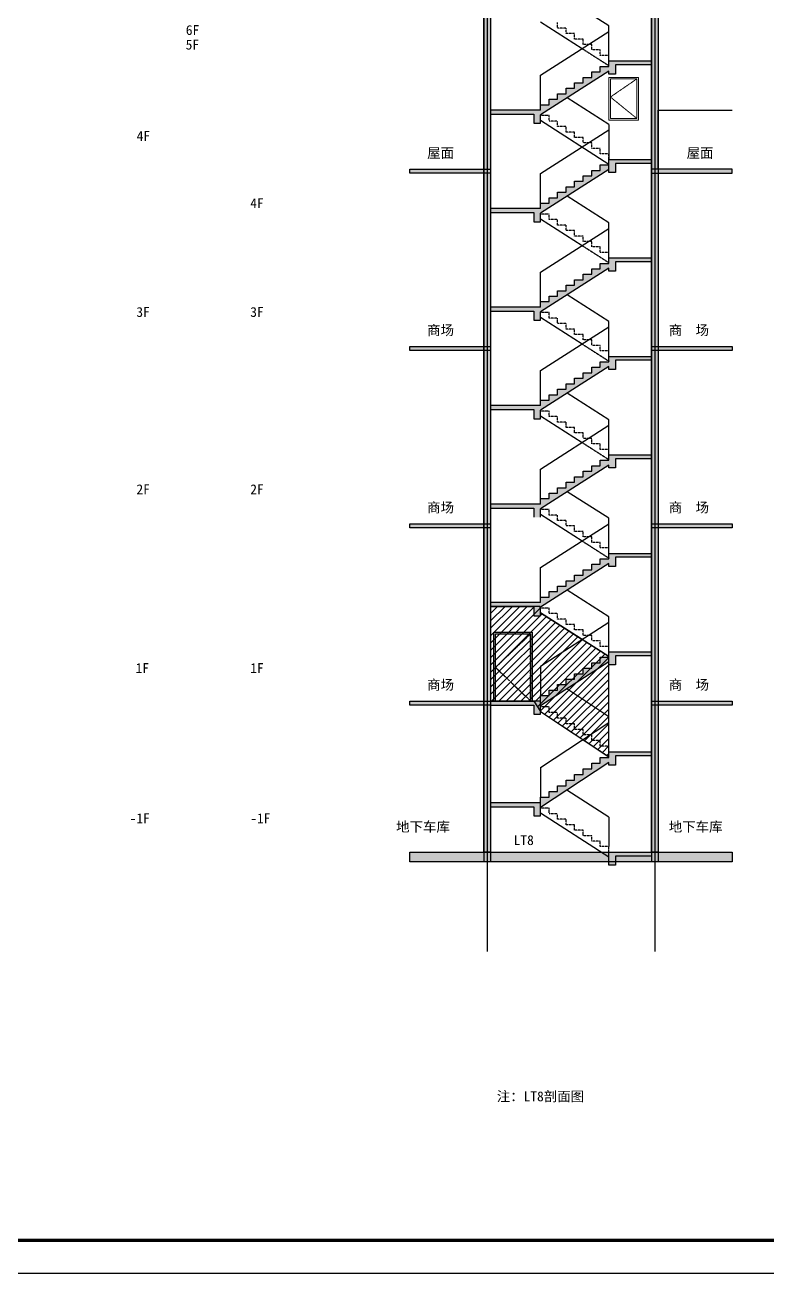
# Model space of a CAD drawing. Extents: x -737978 to 768813, y -372247 to 1140308.
# Drawn here: x 75593 to 98187, y -268610 to -230591 of the extents above; entities that cross this region are included whole.
import ezdxf

# ---------------------------------------------------------------- set-up
doc = ezdxf.new("R2010")
doc.units = 0
doc.header["$LTSCALE"] = 10
doc.header["$MEASUREMENT"] = 0
doc.linetypes.add('!1#$0${ Chain Double-Dash }', pattern=[0])
doc.linetypes.add('DASH', pattern=[0.35, 0.25, -0.1])
doc.layers.get('0').update_dxf_attribs({"linetype": 'CONTINUOUS'})
for name, color, linetype in [('AXIS', 3, 'CONTINUOUS'), ('BORDER', 7, 'CONTINUOUS'), ('C-B', 7, 'CONTINUOUS'), ('DIM_LEAD', 3, 'CONTINUOUS'), ('J-COLU-梁柱', 30, 'CONTINUOUS'), ('PUB_HATCH', 8, 'CONTINUOUS'), ('PUB_TITLE', 4, 'CONTINUOUS'), ('S_E_STAIR', 4, 'CONTINUOUS')]:
    doc.layers.add(name, color=color, linetype=linetype)
doc.layers.add('L-外墙', color=7, linetype='CONTINUOUS', lineweight=9)
doc.styles.add('_TCH_DYN', font='')
doc.styles.get('_TCH_DYN').set_extended_font_data('SimSun')

msp = doc.modelspace()

# ---------------------------------------------------------------- hatches: boundary and pattern name
h = msp.add_hatch(color=256)
h.dxf.hatch_style = 1
h.paths.add_polyline_path([(94869, -225685.9), (94869, -255786.4), (94669, -255786.4), (94669, -225685.9)])
at = {"layer": 'C-B'}
h = msp.add_hatch(color=256, dxfattribs=at)
h.dxf.hatch_style = 1
h.paths.add_polyline_path([(89569, -220685.9), (89769, -220685.9), (89769, -255786.4), (89569, -255786.4)])
h = msp.add_hatch(color=256, dxfattribs=at)
h.dxf.hatch_style = 1
h.paths.add_polyline_path([(87314, -234986.4), (89769, -234986.4), (89769, -235106.4), (87314, -235106.4)])
h = msp.add_hatch(color=256, dxfattribs=at)
h.dxf.hatch_style = 1
h.paths.add_polyline_path([(97124, -234986.4), (94669, -234986.4), (94669, -235106.4), (97124, -235106.4)])
h = msp.add_hatch(color=256, dxfattribs=at)
h.dxf.hatch_style = 1
h.paths.add_polyline_path([(87314, -240386.4), (89769, -240386.4), (89769, -240506.4), (87314, -240506.4)])
h = msp.add_hatch(color=256, dxfattribs=at)
h.dxf.hatch_style = 1
h.paths.add_polyline_path([(94669, -240386.4), (97124, -240386.4), (97124, -240506.4), (94669, -240506.4)])
h = msp.add_hatch(color=256, dxfattribs=at)
h.dxf.hatch_style = 1
h.paths.add_polyline_path([(87314, -245786.4), (89769, -245786.4), (89769, -245906.4), (87314, -245906.4)])
h = msp.add_hatch(color=256, dxfattribs=at)
h.dxf.hatch_style = 1
h.paths.add_polyline_path([(94669, -245786.4), (97124, -245786.4), (97124, -245906.4), (94669, -245906.4)])
h = msp.add_hatch(dxfattribs=at)
h.set_pattern_fill('ANSI31', color=256, scale=100)
h.set_pattern_definition([(45, (121529.48, -2581.5), (-112.2532, 112.2532), [])])
h.paths.add_polyline_path([(91089, -251186.4), (91289, -251502.6), (93369, -252880.3), (93369, -249828.9), (91289, -248495.5), (91276.3, -248302), (89769, -248306.3), (89769, -251186.4)])
h = msp.add_hatch(color=256, dxfattribs=at)
h.dxf.hatch_style = 1
h.paths.add_polyline_path([(87314, -251186.4), (89769, -251186.4), (89769, -251306.4), (87314, -251306.4)])
h = msp.add_hatch(color=256, dxfattribs=at)
h.dxf.hatch_style = 1
h.paths.add_polyline_path([(94669, -251186.4), (97124, -251186.4), (97124, -251306.4), (94669, -251306.4)])
h = msp.add_hatch(color=256, dxfattribs=at)
h.dxf.hatch_style = 1
h.paths.add_polyline_path([(87314, -255786.4), (97124, -255786.4), (97124, -256086.4), (87314, -256086.4)])
at = {"layer": 'PUB_HATCH'}
for points in [[(91289, -233186), (91289, -233019.4), (91549, -233019.4), (91549, -232852.7), (91809, -232852.7), (91809, -232686), (92069, -232686), (92069, -232519.4), (92329, -232519.4), (92329, -232352.7), (92589, -232352.7), (92589, -232186), (92849, -232186), (92849, -232019.3), (93109, -232019.3), (93109, -231852.7), (93369, -231852.7), (93369, -231806), (93369, -231995.2), (91289, -233328.6)], [(93369, -231686), (94669, -231686), (94669, -231806), (93569, -231806), (93569, -232086), (93369, -232086)], [(91289, -233186), (89769, -233186), (89769, -233306), (91089, -233306), (91089, -233586), (91289, -233586)], [(91289, -236186.1), (91289, -236019.4), (91549, -236019.4), (91549, -235852.8), (91809, -235852.8), (91809, -235686.1), (92069, -235686.1), (92069, -235519.4), (92329, -235519.4), (92329, -235352.7), (92589, -235352.7), (92589, -235186.1), (92849, -235186.1), (92849, -235019.4), (93109, -235019.4), (93109, -234852.7), (93369, -234852.7), (93369, -234806.1), (93369, -234995.3), (91289, -236328.6)], [(93369, -234686.1), (94669, -234686.1), (94669, -234806.1), (93569, -234806.1), (93569, -235086.1), (93369, -235086.1)], [(93369, -234686.1), (94669, -234686.1), (94669, -234806.1), (93569, -234806.1), (93569, -235086.1), (93369, -235086.1)], [(91289, -236186.1), (89769, -236186.1), (89769, -236306.1), (91089, -236306.1), (91089, -236586.1), (91289, -236586.1)], [(91289, -239186.2), (91289, -239019.5), (91549, -239019.5), (91549, -238852.8), (91809, -238852.8), (91809, -238686.1), (92069, -238686.1), (92069, -238519.5), (92329, -238519.5), (92329, -238352.8), (92589, -238352.8), (92589, -238186.1), (92849, -238186.1), (92849, -238019.5), (93109, -238019.5), (93109, -237852.8), (93369, -237852.8), (93369, -237806.1), (93369, -237995.3), (91289, -239328.7)], [(93369, -237686.1), (94668.5, -237686.1), (94669, -237806.1), (93569, -237806.1), (93569, -238086.1), (93369, -238086.1)], [(91289, -239186.2), (89769, -239186.2), (89769, -239306.2), (91089, -239306.2), (91089, -239586.2), (91289, -239586.2)], [(91289, -242186.2), (91289, -242019.5), (91549, -242019.5), (91549, -241852.9), (91809, -241852.9), (91809, -241686.2), (92069, -241686.2), (92069, -241519.5), (92329, -241519.5), (92329, -241352.9), (92589, -241352.9), (92589, -241186.2), (92849, -241186.2), (92849, -241019.5), (93109, -241019.5), (93109, -240852.9), (93369, -240852.9), (93369, -240806.2), (93369, -240995.4), (91289, -242328.8)], [(93369, -240686.2), (94668.5, -240686.2), (94669, -240806.2), (93569, -240806.2), (93569, -241086.2), (93369, -241086.2)], [(91289, -242186.2), (89769, -242186.2), (89769, -242306.2), (91089, -242306.2), (91089, -242586.2), (91289, -242586.2)], [(93369, -243686.2), (94839, -243686.2), (94839, -243806.2), (93569, -243806.2), (93569, -244086.2), (93369, -244086.2)], [(91289, -245186.3), (91289, -245019.6), (91549, -245019.6), (91549, -244852.9), (91809, -244852.9), (91809, -244686.3), (92069, -244686.3), (92069, -244519.6), (92329, -244519.6), (92329, -244352.9), (92589, -244352.9), (92589, -244186.3), (92849, -244186.3), (92849, -244019.6), (93109, -244019.6), (93109, -243852.9), (93369, -243852.9), (93369, -243806.2), (93369, -243995.5), (91289, -245328.8)], [(91289, -245186.3), (89769, -245186.3), (89769, -245306.3), (91089, -245306.3), (91089, -245586.3), (91289, -245586.3)], [(93369, -246686.3), (94839, -246686.3), (94839, -246806.3), (93569, -246806.3), (93569, -247086.3), (93369, -247086.3)], [(91289, -248186.3), (91289, -248019.7), (91549, -248019.7), (91549, -247853), (91809, -247853), (91809, -247686.3), (92069, -247686.3), (92069, -247519.7), (92329, -247519.7), (92329, -247353), (92589, -247353), (92589, -247186.3), (92849, -247186.3), (92849, -247019.6), (93109, -247019.6), (93109, -246853), (93369, -246853), (93369, -246806.3), (93369, -246995.5), (91289, -248328.9)], [(91289, -248186.3), (89769, -248186.3), (89769, -248306.3), (91089, -248306.3), (91089, -248586.3), (91289, -248586.3)], [(93369, -249686.4), (94839, -249686.4), (94839, -249806.4), (93569, -249806.4), (93569, -250086.4), (93369, -250086.4)], [(91289, -251186.4), (91289, -251019.7), (91549, -251019.7), (91549, -250853.1), (91809, -250853.1), (91809, -250686.4), (92069, -250686.4), (92069, -250519.7), (92329, -250519.7), (92329, -250353), (92589, -250353), (92589, -250186.4), (92849, -250186.4), (92849, -250019.7), (93109, -250019.7), (93109, -249853), (93369, -249853), (93369, -249806.4), (93369, -249995.6), (91289, -251328.9)], [(91289, -251186.4), (89769, -251186.4), (89769, -251306.4), (91089, -251306.4), (91089, -251586.4), (91289, -251586.4)], [(93369, -252736.4), (94839, -252736.4), (94839, -252856.4), (93569, -252856.4), (93569, -253136.4), (93369, -253136.4)], [(91289, -254286.4), (91289, -254114.1), (91549, -254114.1), (91549, -253941.9), (91809, -253941.9), (91809, -253769.7), (92069, -253769.7), (92069, -253597.5), (92329, -253597.5), (92329, -253425.3), (92589, -253425.3), (92589, -253253), (92849, -253253), (92849, -253080.8), (93109, -253080.8), (93109, -252908.6), (93369, -252908.6), (93369, -252856.4), (93369, -253052.5), (91289, -254430.3)], [(91289, -254286.4), (89769, -254286.4), (89769, -254406.4), (91089, -254406.4), (91089, -254686.4), (91289, -254686.4)], [(93369, -255786.4), (94839, -255786.4), (94839, -255906.4), (93569, -255906.4), (93569, -256186.4), (93369, -256186.4)]]:
    msp.add_hatch(color=256, dxfattribs=at).paths.add_polyline_path(points)

# ---------------------------------------------------------------- linework, layer by layer
msp.add_lwpolyline([(94869, -225685.9), (94869, -256086.4)])
at = {"layer": 'AXIS'}
for p, q in [((89668.7, -256501.9), (89668.7, -258810.9)), ((94768.7, -256501.9), (94768.7, -258810.9))]:
    msp.add_line(p, q, dxfattribs=at)
at = {"layer": 'BORDER', "color": 1}
for points in [[(89668.7, -216290.5), (89668.7, -256501.9)], [(94768.7, -216290.5), (94768.7, -256501.9)]]:
    msp.add_lwpolyline(points, dxfattribs=at)
at = {"layer": 'C-B'}
msp.add_lwpolyline([(94869, -234986.4), (94869, -233186.4), (97124, -233186.4)], dxfattribs=at)
msp.add_lwpolyline([(91089, -251186.4), (91289, -251502.6), (93369, -252880.3), (93369, -249828.9), (91289, -248495.5), (91276.3, -248302), (89769, -248306.3), (89769, -251186.4)], close=True, dxfattribs=at)
at = {"layer": 'C-B', "color": 8}
msp.add_lwpolyline([(89869, -251186.4), (89869, -249086.4), (91039, -249086.4), (91039, -251186.4), (89869, -251186.4)], dxfattribs=at)
msp.add_lwpolyline([(89919, -251186.4), (89919, -249136.4), (90989, -249136.4), (90989, -251186.4)], close=True, dxfattribs=at)
at = {"layer": 'C-B', "color": 8, "linetype": 'DASH'}
msp.add_lwpolyline([(90989, -249136.4), (89919, -250161.4), (90989, -251186.4), (90989, -250161.4)], close=True, dxfattribs=at)
at = {"layer": 'J-COLU-梁柱'}
for p, q in [((93109, -232019.3), (93109, -231852.7)), ((93109, -231852.7), (93369, -231852.7)), ((93369, -231852.7), (93369, -231686)), ((93369, -231686), (94669, -231686)), ((94669, -231806), (93569, -231806)), ((93569, -231806), (93569, -232086)), ((94669, -231686), (94669, -231806)), ((93369, -231995.2), (91289, -233328.6)), ((92589, -232352.7), (92589, -232186)), ((92589, -232186), (92849, -232186)), ((92849, -232186), (92849, -232019.3)), ((92849, -232019.3), (93109, -232019.3)), ((93369, -232086), (93369, -231995.2)), ((93569, -232086), (93369, -232086)), ((92069, -232686), (92069, -232519.4)), ((92069, -232519.4), (92329, -232519.4)), ((92329, -232519.4), (92329, -232352.7)), ((92329, -232352.7), (92589, -232352.7)), ((91289, -233186), (91289, -233019.4)), ((91289, -233019.4), (91549, -233019.4)), ((91549, -233019.4), (91549, -232852.7)), ((91549, -232852.7), (91809, -232852.7)), ((91809, -232852.7), (91809, -232686)), ((91809, -232686), (92069, -232686)), ((91289, -233186), (89769, -233186)), ((89769, -233186), (89769, -233306)), ((89769, -233306), (91089, -233306)), ((91089, -233306), (91089, -233586)), ((91289, -233586), (91289, -233328.6)), ((91089, -233586), (91289, -233586)), ((93109, -235019.4), (93109, -234852.7)), ((93109, -234852.7), (93369, -234852.7)), ((93369, -234852.7), (93369, -234686.1)), ((93369, -234686.1), (94669, -234686.1)), ((93369, -234686.1), (94669, -234686.1)), ((93369, -235086.1), (93369, -234686.1)), ((94669, -234806.1), (93569, -234806.1)), ((93569, -234806.1), (93569, -235086.1)), ((94669, -234806.1), (93569, -234806.1)), ((93569, -234806.1), (93569, -235086.1)), ((94669, -234686.1), (94669, -234806.1)), ((94669, -234686.1), (94669, -234806.1)), ((93369, -234995.3), (91289, -236328.6)), ((92589, -235352.7), (92589, -235186.1)), ((92589, -235186.1), (92849, -235186.1)), ((92849, -235186.1), (92849, -235019.4)), ((92849, -235019.4), (93109, -235019.4)), ((93369, -235086.1), (93369, -234995.3)), ((93569, -235086.1), (93369, -235086.1)), ((93569, -235086.1), (93369, -235086.1)), ((91809, -235852.8), (91809, -235686.1)), ((91809, -235686.1), (92069, -235686.1)), ((92069, -235686.1), (92069, -235519.4)), ((92069, -235519.4), (92329, -235519.4)), ((92329, -235519.4), (92329, -235352.7)), ((92329, -235352.7), (92589, -235352.7)), ((91289, -236186.1), (91289, -236019.4)), ((91289, -236019.4), (91549, -236019.4)), ((91549, -236019.4), (91549, -235852.8)), ((91549, -235852.8), (91809, -235852.8)), ((91289, -236186.1), (89769, -236186.1)), ((89769, -236186.1), (89769, -236306.1)), ((89769, -236306.1), (91089, -236306.1)), ((91089, -236306.1), (91089, -236586.1)), ((91289, -236586.1), (91289, -236328.6)), ((91089, -236586.1), (91289, -236586.1)), ((93369, -237995.3), (91289, -239328.7)), ((93109, -238019.5), (93109, -237852.8)), ((93109, -237852.8), (93369, -237852.8)), ((93369, -237852.8), (93369, -237686.1)), ((93369, -237686.1), (94669, -237686.1)), ((93369, -238086.1), (93369, -237995.3)), ((94669, -237806.1), (93569, -237806.1)), ((93569, -237806.1), (93569, -238086.1)), ((94669, -237686.1), (94669, -237806.1)), ((92329, -238519.5), (92329, -238352.8)), ((92329, -238352.8), (92589, -238352.8)), ((92589, -238352.8), (92589, -238186.1)), ((92589, -238186.1), (92849, -238186.1)), ((92849, -238186.1), (92849, -238019.5)), ((92849, -238019.5), (93109, -238019.5)), ((93569, -238086.1), (93369, -238086.1)), ((91809, -238852.8), (91809, -238686.1)), ((91809, -238686.1), (92069, -238686.1)), ((92069, -238686.1), (92069, -238519.5)), ((92069, -238519.5), (92329, -238519.5)), ((91289, -239186.2), (91289, -239019.5)), ((91289, -239019.5), (91549, -239019.5)), ((91549, -239019.5), (91549, -238852.8)), ((91549, -238852.8), (91809, -238852.8)), ((91289, -239186.2), (89769, -239186.2)), ((89769, -239186.2), (89769, -239306.2)), ((89769, -239306.2), (91089, -239306.2)), ((91089, -239306.2), (91089, -239586.2)), ((91289, -239586.2), (91289, -239328.7)), ((91089, -239586.2), (91289, -239586.2)), ((93369, -240995.4), (91289, -242328.8)), ((92849, -241186.2), (92849, -241019.5)), ((92849, -241019.5), (93109, -241019.5)), ((93109, -241019.5), (93109, -240852.9)), ((93109, -240852.9), (93369, -240852.9)), ((93369, -240852.9), (93369, -240686.2)), ((93369, -240686.2), (94669, -240686.2)), ((93369, -241086.2), (93369, -240995.4)), ((94669, -240806.2), (93569, -240806.2)), ((93569, -240806.2), (93569, -241086.2)), ((94669, -240686.2), (94669, -240806.2)), ((92329, -241519.5), (92329, -241352.9)), ((92329, -241352.9), (92589, -241352.9)), ((92589, -241352.9), (92589, -241186.2)), ((92589, -241186.2), (92849, -241186.2)), ((93569, -241086.2), (93369, -241086.2)), ((91809, -241852.9), (91809, -241686.2)), ((91809, -241686.2), (92069, -241686.2)), ((92069, -241686.2), (92069, -241519.5)), ((92069, -241519.5), (92329, -241519.5)), ((91289, -242186.2), (91289, -242019.5)), ((91289, -242019.5), (91549, -242019.5)), ((91549, -242019.5), (91549, -241852.9)), ((91549, -241852.9), (91809, -241852.9)), ((91289, -242186.2), (89769, -242186.2)), ((89769, -242186.2), (89769, -242306.2)), ((89769, -242306.2), (91089, -242306.2)), ((91089, -242306.2), (91089, -242586.2)), ((91289, -242586.2), (91289, -242328.8)), ((91089, -242586.2), (91289, -242586.2)), ((93369, -243852.9), (93369, -243686.2)), ((93369, -243686.2), (94669, -243686.2)), ((94669, -243686.2), (94669, -243806.2)), ((93369, -243995.5), (91289, -245328.8)), ((92849, -244186.3), (92849, -244019.6)), ((92849, -244019.6), (93109, -244019.6)), ((93109, -244019.6), (93109, -243852.9)), ((93109, -243852.9), (93369, -243852.9)), ((93369, -244086.2), (93369, -243995.5)), ((94669, -243806.2), (93569, -243806.2)), ((93569, -243806.2), (93569, -244086.2)), ((92329, -244519.6), (92329, -244352.9)), ((92329, -244352.9), (92589, -244352.9)), ((92589, -244352.9), (92589, -244186.3)), ((92589, -244186.3), (92849, -244186.3)), ((93569, -244086.2), (93369, -244086.2)), ((91809, -244852.9), (91809, -244686.3)), ((91809, -244686.3), (92069, -244686.3)), ((92069, -244686.3), (92069, -244519.6)), ((92069, -244519.6), (92329, -244519.6)), ((91289, -245186.3), (89769, -245186.3)), ((89769, -245186.3), (89769, -245306.3)), ((91289, -245186.3), (91289, -245019.6)), ((91289, -245019.6), (91549, -245019.6)), ((91549, -245019.6), (91549, -244852.9)), ((91549, -244852.9), (91809, -244852.9)), ((89769, -245306.3), (91089, -245306.3)), ((91089, -245306.3), (91089, -245586.3)), ((91289, -245586.3), (91289, -245328.8)), ((93369, -246853), (93369, -246686.3)), ((93369, -246686.3), (94669, -246686.3)), ((94669, -246686.3), (94669, -246806.3)), ((93369, -246995.5), (91289, -248328.9)), ((92849, -247186.3), (92849, -247019.6)), ((92849, -247019.6), (93109, -247019.6)), ((93109, -247019.6), (93109, -246853)), ((93109, -246853), (93369, -246853)), ((93369, -247086.3), (93369, -246995.5)), ((93569, -247086.3), (93369, -247086.3)), ((94669, -246806.3), (93569, -246806.3)), ((93569, -246806.3), (93569, -247086.3)), ((92329, -247519.7), (92329, -247353)), ((92329, -247353), (92589, -247353)), ((92589, -247353), (92589, -247186.3)), ((92589, -247186.3), (92849, -247186.3)), ((91549, -248019.7), (91549, -247853)), ((91549, -247853), (91809, -247853)), ((91809, -247853), (91809, -247686.3)), ((91809, -247686.3), (92069, -247686.3)), ((92069, -247686.3), (92069, -247519.7)), ((92069, -247519.7), (92329, -247519.7)), ((91289, -248186.3), (89769, -248186.3)), ((89769, -248186.3), (89769, -248306.3)), ((91289, -248186.3), (91289, -248019.7)), ((91289, -248019.7), (91549, -248019.7)), ((89769, -248306.3), (91089, -248306.3)), ((91089, -248306.3), (91089, -248586.3)), ((91089, -248586.3), (91289, -248586.3)), ((91289, -248586.3), (91289, -248328.9)), ((93369, -249853), (93369, -249686.4)), ((93369, -249686.4), (94669, -249686.4)), ((94669, -249686.4), (94669, -249806.4)), ((93369, -249995.6), (91289, -251328.9)), ((92849, -250186.4), (92849, -250019.7)), ((92849, -250019.7), (93109, -250019.7)), ((93109, -250019.7), (93109, -249853)), ((93109, -249853), (93369, -249853)), ((93369, -250086.4), (93369, -249995.6)), ((93569, -250086.4), (93369, -250086.4)), ((94669, -249806.4), (93569, -249806.4)), ((93569, -249806.4), (93569, -250086.4)), ((92069, -250686.4), (92069, -250519.7)), ((92069, -250519.7), (92329, -250519.7)), ((92329, -250519.7), (92329, -250353)), ((92329, -250353), (92589, -250353)), ((92589, -250353), (92589, -250186.4)), ((92589, -250186.4), (92849, -250186.4)), ((91549, -251019.7), (91549, -250853.1)), ((91549, -250853.1), (91809, -250853.1)), ((91809, -250853.1), (91809, -250686.4)), ((91809, -250686.4), (92069, -250686.4)), ((91289, -251186.4), (89769, -251186.4)), ((89769, -251186.4), (89769, -251306.4)), ((91289, -251186.4), (89769, -251186.4)), ((89769, -251186.4), (89769, -251306.4)), ((89769, -251306.4), (91089, -251306.4)), ((89769, -251306.4), (91089, -251306.4)), ((91089, -251306.4), (91089, -251586.4)), ((91089, -251306.4), (91089, -251586.4)), ((91289, -251186.4), (91289, -251019.7)), ((91289, -251019.7), (91549, -251019.7)), ((91289, -251586.4), (91289, -251186.4)), ((91089, -251586.4), (91289, -251586.4)), ((91089, -251586.4), (91289, -251586.4)), ((91289, -251586.4), (91289, -251328.9)), ((93369, -252908.6), (93369, -252736.4)), ((93369, -252736.4), (94669, -252736.4)), ((94669, -252736.4), (94669, -252856.4)), ((93369, -253052.5), (91289, -254430.3)), ((92849, -253253), (92849, -253080.8)), ((92849, -253080.8), (93109, -253080.8)), ((93109, -253080.8), (93109, -252908.6)), ((93109, -252908.6), (93369, -252908.6)), ((93369, -253136.4), (93369, -253052.5)), ((93569, -253136.4), (93369, -253136.4)), ((94669, -252856.4), (93569, -252856.4)), ((93569, -252856.4), (93569, -253136.4)), ((92329, -253597.5), (92329, -253425.3)), ((92329, -253425.3), (92589, -253425.3)), ((92589, -253425.3), (92589, -253253)), ((92589, -253253), (92849, -253253)), ((91549, -254114.1), (91549, -253941.9)), ((91549, -253941.9), (91809, -253941.9)), ((91809, -253941.9), (91809, -253769.7)), ((91809, -253769.7), (92069, -253769.7)), ((92069, -253769.7), (92069, -253597.5)), ((92069, -253597.5), (92329, -253597.5)), ((91289, -254286.4), (89769, -254286.4)), ((89769, -254286.4), (89769, -254406.4)), ((91289, -254286.4), (89769, -254286.4)), ((89769, -254286.4), (89769, -254406.4)), ((91289, -254286.4), (91289, -254114.1)), ((91289, -254114.1), (91549, -254114.1)), ((91289, -254686.4), (91289, -254286.4)), ((89769, -254406.4), (91089, -254406.4)), ((89769, -254406.4), (91089, -254406.4)), ((91089, -254406.4), (91089, -254686.4)), ((91089, -254406.4), (91089, -254686.4)), ((91089, -254686.4), (91289, -254686.4)), ((91089, -254686.4), (91289, -254686.4)), ((91289, -254686.4), (91289, -254430.3)), ((93369, -255786.4), (94669, -255786.4)), ((93369, -256186.4), (93369, -255786.4)), ((94669, -255786.4), (94669, -255906.4)), ((93569, -256186.4), (93369, -256186.4)), ((94669, -255906.4), (93569, -255906.4)), ((93569, -255906.4), (93569, -256186.4))]:
    msp.add_line(p, q, dxfattribs=at)
for points in [[(89569, -220685.9), (89569, -256086.4)], [(89769, -220685.9), (89769, -256086.4)], [(94668.5, -225685.9), (94668.5, -256086.4)]]:
    msp.add_lwpolyline(points, dxfattribs=at)
for points in [[(89569, -220685.9), (89769, -220685.9), (89769, -255786.4), (89569, -255786.4)], [(94869, -225685.9), (94869, -255786.4), (94669, -255786.4), (94669, -225685.9)], [(87314, -234986.4), (89769, -234986.4), (89769, -235106.4), (87314, -235106.4)], [(97124, -234986.4), (94669, -234986.4), (94669, -235106.4), (97124, -235106.4)], [(87314, -240386.4), (89769, -240386.4), (89769, -240506.4), (87314, -240506.4)], [(94669, -240386.4), (97124, -240386.4), (97124, -240506.4), (94669, -240506.4)], [(87314, -245786.4), (89769, -245786.4), (89769, -245906.4), (87314, -245906.4)], [(94669, -245786.4), (97124, -245786.4), (97124, -245906.4), (94669, -245906.4)], [(87314, -251186.4), (89769, -251186.4), (89769, -251306.4), (87314, -251306.4)], [(94669, -251186.4), (97124, -251186.4), (97124, -251306.4), (94669, -251306.4)], [(87314, -255786.4), (97124, -255786.4), (97124, -256086.4), (87314, -256086.4)]]:
    msp.add_lwpolyline(points, close=True, dxfattribs=at)
at = {"layer": 'L-外墙', "color": 253, "linetype": '!1#$0${ Chain Double-Dash }'}
for points in [[(93369, -232186.1), (94269, -232186.1), (94269, -233486.1), (93369, -233486.1)], [(93419, -232236.1), (94219, -232236.1), (94219, -233436.1), (93419, -233436.1)]]:
    msp.add_lwpolyline(points, close=True, dxfattribs=at)
at = {"layer": 'L-外墙', "color": 8, "linetype": 'DASH'}
msp.add_lwpolyline([(94219, -232236.1), (93419, -232786.1), (94219, -233436.1)], dxfattribs=at)
at = {"layer": 'PUB_TITLE'}
msp.add_lwpolyline([(53474.9, -268609.7), (137574.9, -268609.7), (137574.9, -209209.7), (53474.9, -209209.7)], close=True, dxfattribs=at)
at = {"layer": 'PUB_TITLE', "const_width": 100}
msp.add_lwpolyline([(55974.9, -267609.7), (136574.9, -267609.7), (136574.9, -210209.7), (55974.9, -210209.7)], close=True, dxfattribs=at)
at = {"layer": 'S_E_STAIR'}
for p, q in [((93369, -230619.3), (92102.2, -229807.2)), ((91289, -230495.2), (92555.8, -231307.3)), ((93369, -231686), (93369, -230619.3)), ((91289, -232119.4), (93369, -230786)), ((91289, -233186), (91289, -232119.4)), ((93369, -233619.4), (92102.2, -232807.3)), ((91289, -233495.2), (93369, -234828.6)), ((91289, -235119.4), (93369, -233786.1)), ((91289, -236186.1), (91289, -235119.4)), ((93369, -236619.5), (92102.2, -235807.4)), ((91289, -236495.3), (92555.8, -237307.4)), ((91289, -238119.5), (93369, -236786.1)), ((93369, -237686.1), (93369, -236619.5)), ((91289, -239186.2), (91289, -238119.5)), ((93369, -239619.5), (92102.2, -238807.4)), ((91289, -239495.4), (92555.8, -240307.5)), ((91289, -241119.5), (93369, -239786.2)), ((93369, -240686.2), (93369, -239619.5)), ((91289, -242186.2), (91289, -241119.5)), ((93369, -242619.6), (92102.2, -241807.5)), ((91289, -242495.4), (92555.8, -243307.5)), ((91289, -244119.6), (93369, -242786.2)), ((93369, -243686.2), (93369, -242619.6)), ((91289, -245186.3), (91289, -244119.6)), ((93369, -245619.6), (92102.2, -244807.5)), ((91289, -245495.5), (92555.8, -246307.6)), ((91289, -247119.7), (93369, -245786.3)), ((93369, -246686.3), (93369, -245619.6)), ((91289, -248186.3), (91289, -247119.7)), ((93369, -248619.7), (92102.2, -247807.6)), ((91289, -248495.5), (92555.8, -249307.6)), ((93369, -249686.4), (93369, -248619.7)), ((91289, -250119.7), (93369, -248786.4)), ((91289, -251502.6), (92581, -252358.3)), ((93369, -252736.4), (93369, -251664.2)), ((91289, -253214.1), (93369, -251836.4)), ((91289, -254595.6), (93369, -255928.9))]:
    msp.add_line(p, q, dxfattribs=at)
at = {"layer": 'S_E_STAIR', "linetype": 'DASH'}
for p, q in [((91809, -230686), (91809, -230519.3)), ((92069, -230686), (91809, -230686)), ((92069, -230852.7), (92069, -230686)), ((92329, -230852.7), (92069, -230852.7)), ((92329, -231019.3), (92329, -230852.7)), ((92589, -231019.3), (92329, -231019.3)), ((92589, -231186), (92589, -231019.3)), ((92555.8, -231307.3), (93369, -231828.5)), ((92849, -231186), (92589, -231186)), ((92849, -231352.7), (92849, -231186)), ((93109, -231352.7), (92849, -231352.7)), ((93109, -231519.3), (93109, -231352.7)), ((93369, -231519.3), (93109, -231519.3)), ((93369, -231686), (93369, -231519.3)), ((91549, -233352.7), (91289, -233352.7)), ((91549, -233519.4), (91549, -233352.7)), ((91809, -233519.4), (91549, -233519.4)), ((91809, -233686), (91809, -233519.4)), ((92069, -233686), (91809, -233686)), ((92069, -233852.7), (92069, -233686)), ((92329, -233852.7), (92069, -233852.7)), ((92329, -234019.4), (92329, -233852.7)), ((92589, -234019.4), (92329, -234019.4)), ((92589, -234186.1), (92589, -234019.4)), ((92849, -234186.1), (92589, -234186.1)), ((92849, -234352.7), (92849, -234186.1)), ((93109, -234352.7), (92849, -234352.7)), ((93109, -234519.4), (93109, -234352.7)), ((93369, -234519.4), (93109, -234519.4)), ((93369, -234686.1), (93369, -234519.4)), ((91549, -236352.8), (91289, -236352.8)), ((91549, -236519.4), (91549, -236352.8)), ((91809, -236519.4), (91549, -236519.4)), ((91809, -236686.1), (91809, -236519.4)), ((92069, -236686.1), (91809, -236686.1)), ((92069, -236852.8), (92069, -236686.1)), ((92329, -236852.8), (92069, -236852.8)), ((92329, -237019.4), (92329, -236852.8)), ((92589, -237019.4), (92329, -237019.4)), ((92589, -237186.1), (92589, -237019.4)), ((92849, -237186.1), (92589, -237186.1)), ((92849, -237352.8), (92849, -237186.1)), ((92555.8, -237307.4), (93369, -237828.7)), ((93109, -237352.8), (92849, -237352.8)), ((93109, -237519.5), (93109, -237352.8)), ((93369, -237519.5), (93109, -237519.5)), ((93369, -237686.1), (93369, -237519.5)), ((91549, -239352.8), (91289, -239352.8)), ((91549, -239519.5), (91549, -239352.8)), ((91809, -239519.5), (91549, -239519.5)), ((91809, -239686.2), (91809, -239519.5)), ((92069, -239686.2), (91809, -239686.2)), ((92069, -239852.8), (92069, -239686.2)), ((92329, -239852.8), (92069, -239852.8)), ((92329, -240019.5), (92329, -239852.8)), ((92589, -240019.5), (92329, -240019.5)), ((92589, -240186.2), (92589, -240019.5)), ((92849, -240186.2), (92589, -240186.2)), ((92849, -240352.8), (92849, -240186.2)), ((92555.8, -240307.5), (93369, -240828.7)), ((93109, -240352.8), (92849, -240352.8)), ((93109, -240519.5), (93109, -240352.8)), ((93369, -240519.5), (93109, -240519.5)), ((93369, -240686.2), (93369, -240519.5)), ((91549, -242352.9), (91289, -242352.9)), ((91549, -242519.6), (91549, -242352.9)), ((91809, -242519.6), (91549, -242519.6)), ((91809, -242686.2), (91809, -242519.6)), ((92069, -242686.2), (91809, -242686.2)), ((92069, -242852.9), (92069, -242686.2)), ((92329, -242852.9), (92069, -242852.9)), ((92329, -243019.6), (92329, -242852.9)), ((92589, -243019.6), (92329, -243019.6)), ((92555.8, -243307.5), (93369, -243828.8)), ((92589, -243186.2), (92589, -243019.6)), ((92849, -243186.2), (92589, -243186.2)), ((92849, -243352.9), (92849, -243186.2)), ((93109, -243352.9), (92849, -243352.9)), ((93109, -243519.6), (93109, -243352.9)), ((93369, -243519.6), (93109, -243519.6)), ((93369, -243686.2), (93369, -243519.6)), ((91549, -245352.9), (91289, -245352.9)), ((91549, -245519.6), (91549, -245352.9)), ((91809, -245519.6), (91549, -245519.6)), ((91809, -245686.3), (91809, -245519.6)), ((92069, -245686.3), (91809, -245686.3)), ((92069, -245853), (92069, -245686.3)), ((92329, -245853), (92069, -245853)), ((92329, -246019.6), (92329, -245853)), ((92589, -246019.6), (92329, -246019.6)), ((92555.8, -246307.6), (93369, -246828.8)), ((92589, -246186.3), (92589, -246019.6)), ((92849, -246186.3), (92589, -246186.3)), ((92849, -246353), (92849, -246186.3)), ((93109, -246353), (92849, -246353)), ((93109, -246519.6), (93109, -246353)), ((93369, -246519.6), (93109, -246519.6)), ((93369, -246686.3), (93369, -246519.6)), ((91549, -248353), (91289, -248353)), ((91549, -248519.7), (91549, -248353)), ((91809, -248519.7), (91549, -248519.7)), ((91809, -248686.3), (91809, -248519.7)), ((92069, -248686.3), (91809, -248686.3)), ((92069, -248853), (92069, -248686.3)), ((92329, -248853), (92069, -248853)), ((92329, -249019.7), (92329, -248853)), ((92589, -249019.7), (92329, -249019.7)), ((92589, -249186.4), (92589, -249019.7)), ((92555.8, -249307.6), (93369, -249828.9)), ((92849, -249186.4), (92589, -249186.4)), ((92849, -249353), (92849, -249186.4)), ((93109, -249353), (92849, -249353)), ((93109, -249519.7), (93109, -249353)), ((93369, -249519.7), (93109, -249519.7)), ((93369, -249686.4), (93369, -249519.7)), ((91289, -251358.6), (91289, -251186.4)), ((91549, -251358.6), (91289, -251358.6)), ((91549, -251530.8), (91549, -251358.6)), ((91809, -251530.8), (91549, -251530.8)), ((91809, -251703.1), (91809, -251530.8)), ((92069, -251703.1), (91809, -251703.1)), ((92069, -251875.3), (92069, -251703.1)), ((92329, -251875.3), (92069, -251875.3)), ((92329, -252047.5), (92329, -251875.3)), ((92589, -252047.5), (92329, -252047.5)), ((92589, -252219.7), (92589, -252047.5)), ((92581, -252358.3), (93369, -252880.3)), ((92849, -252219.7), (92589, -252219.7)), ((92849, -252391.9), (92849, -252219.7)), ((93109, -252391.9), (92849, -252391.9)), ((93109, -252564.2), (93109, -252391.9)), ((93369, -252564.2), (93109, -252564.2)), ((93369, -252736.4), (93369, -252564.2)), ((91289, -254453), (91289, -254286.4)), ((91549, -254453), (91289, -254453)), ((91549, -254619.7), (91549, -254453)), ((91809, -254619.7), (91549, -254619.7)), ((91809, -254786.4), (91809, -254619.7)), ((92069, -254786.4), (91809, -254786.4)), ((92069, -254953), (92069, -254786.4)), ((92329, -254953), (92069, -254953)), ((92329, -255119.7), (92329, -254953)), ((92589, -255119.7), (92329, -255119.7)), ((92589, -255286.4), (92589, -255119.7)), ((92849, -255286.4), (92589, -255286.4)), ((92849, -255453), (92849, -255286.4)), ((93109, -255453), (92849, -255453)), ((93109, -255619.7), (93109, -255453)), ((93369, -255619.7), (93109, -255619.7)), ((93369, -255786.4), (93369, -255619.7))]:
    msp.add_line(p, q, dxfattribs=at)
at = {"layer": 'S_E_STAIR'}
for points in [[(93369, -233619.4), (93369, -234686.1)], [(91289, -250119.7), (91289, -251019.7)], [(93369, -251664.2), (92088.8, -250816.2)], [(91289, -253214.1), (91289, -254114.1)], [(93369, -254719.7), (92089.9, -253899.8)], [(93369, -254719.7), (93369, -255619.7)]]:
    msp.add_lwpolyline(points, dxfattribs=at)

# ---------------------------------------------------------------- texts
at = {"layer": 'DIM_LEAD', "color": 0, "linetype": 'Continuous', "style": '_TCH_DYN'}
for s, p in [('6F', (80491.4, -230895)), ('5F', (80486.4, -231338.6)), ('4F', (78994.8, -234120.8)), ('屋面', (87839.3, -234638.9)), ('屋面', (95738.9, -234638.9)), ('4F', (82453.2, -236169.5)), ('3F', (78984.7, -239483.7)), ('3F', (82453.2, -239483.7)), ('商场', (87839.3, -240038.9)), ('商  场', (95194.3, -240038.9)), ('2F', (78988.1, -244885)), ('2F', (82453.2, -244885)), ('商场', (87839.3, -245438.9)), ('商  场', (95194.3, -245438.9)), ('1F', (78961.3, -250329.8)), ('1F', (82453.2, -250329.8)), ('商场', (87839.3, -250838.9)), ('商  场', (95194.3, -250838.9)), ('-1F', (78781.9, -254907.4)), ('-1F', (82453.2, -254907.4)), ('地下车库', (86893.9, -255164.4)), ('地下车库', (95194.3, -255164.4)), ('LT8', (90474.3, -255572.2)), ('注：LT8剖面图', (89958.7, -263376.9))]:
    msp.add_text(s, height=300, dxfattribs=at).set_placement(p)

doc.saveas('drawing.dxf')
